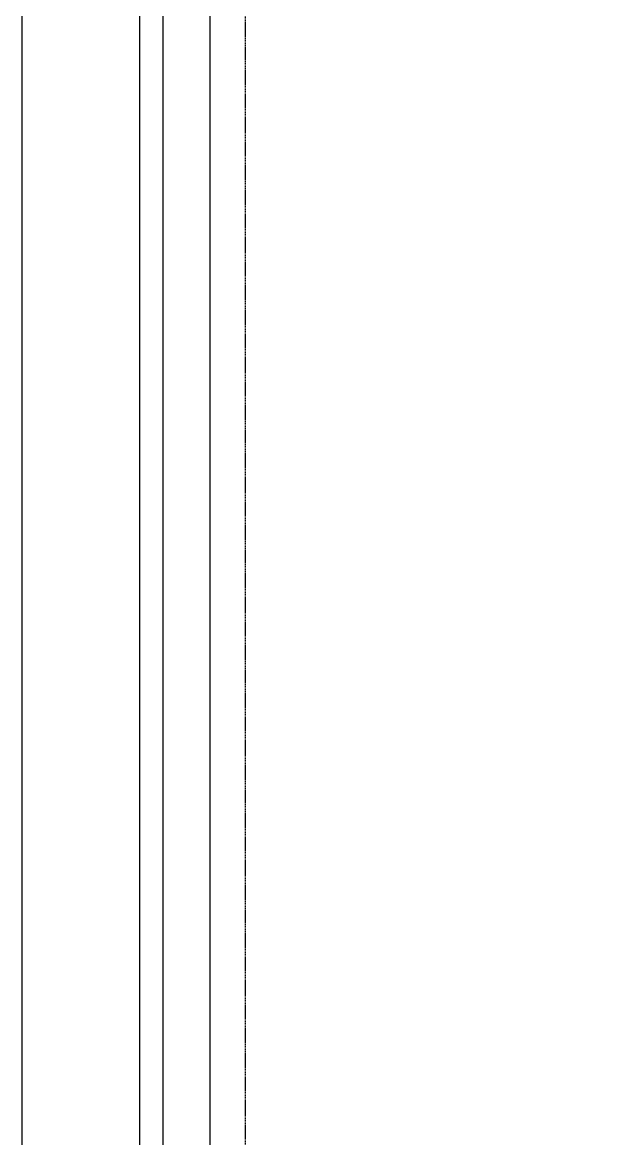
# Model space of a CAD drawing. Extents: x 1587288 to 1587888, y 413858 to 414858.
# Drawn here: x 1587288.3 to 1587413.1, y 414382.1 to 414619.8 of the extents above; entities that cross this region are included whole.
import ezdxf

# ---------------------------------------------------------------- set-up
doc = ezdxf.new("R2010")
doc.units = 0
doc.header["$MEASUREMENT"] = 0
doc.linetypes.add('LYJS-XX', pattern=[0.35, 0.25, -0.1])
doc.layers.add('LY-JS-BJ', color=7, linetype='Continuous')
doc.layers.add('布置图', color=20, linetype='Continuous')

# ---------------------------------------------------------------- blocks, each defined once
blk = doc.blocks.new('600-1000-明-底板')
at = {"layer": 'LY-JS-BJ', "color": 1}
blk.add_lwpolyline([(-237, 460), (237, 460), (260, 437), (260, -437), (237, -460), (-237, -460), (-260, -437), (-260, 437)], close=True, dxfattribs=at)

msp = doc.modelspace()

# ---------------------------------------------------------------- linework, layer by layer
at = {"layer": 'LY-JS-BJ', "color": 6, "ltscale": 50}
for points in [[(1587313.29, 414832.51), (1587863.29, 414832.51), (1587863.29, 413882.51), (1587313.29, 413882.51)], [(1587318.29, 414827.51), (1587858.29, 414827.51), (1587858.29, 413887.51), (1587318.29, 413887.51)]]:
    msp.add_lwpolyline(points, close=True, dxfattribs=at)
at = {"layer": 'LY-JS-BJ', "color": 6, "linetype": 'LYJS-XX', "lineweight": -3}
msp.add_lwpolyline([(1587335.79, 414810.01), (1587840.79, 414810.01), (1587840.79, 413905.01), (1587335.79, 413905.01)], close=True, dxfattribs=at)
at = {"layer": '布置图', "ltscale": 50}
msp.add_lwpolyline([(1587288.29, 414857.51), (1587888.29, 414857.51), (1587888.29, 413857.51), (1587288.29, 413857.51)], close=True, dxfattribs=at)

# ---------------------------------------------------------------- block references
at = {"layer": 'LY-JS-BJ', "color": 6, "lineweight": -3}
msp.add_blockref('600-1000-明-底板', (1587588.29, 414357.51), dxfattribs=at)

doc.saveas('drawing.dxf')
